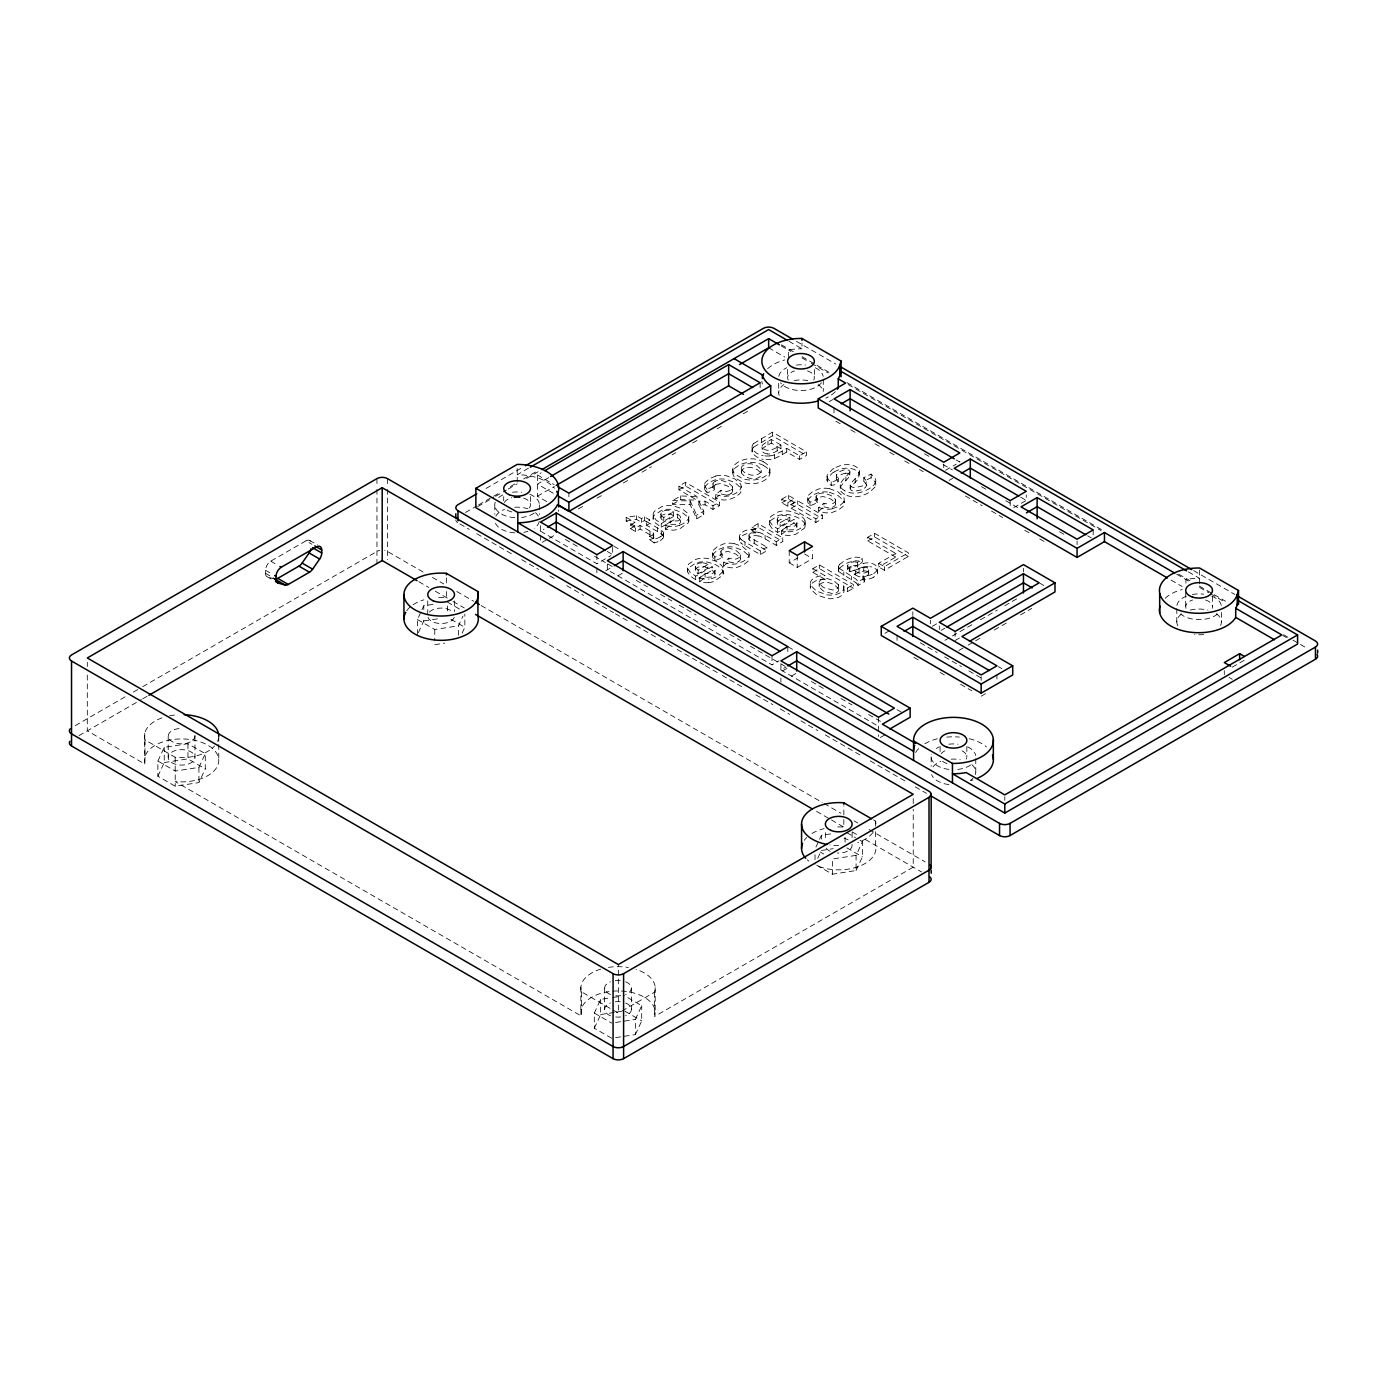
<?xml version="1.0" encoding="UTF-8"?>
<svg xmlns="http://www.w3.org/2000/svg" width="1387" height="1387" viewBox="0 0 1387 1387"><rect width="100%" height="100%" fill="white"/><g stroke="black" fill="none" stroke-linecap="round" stroke-linejoin="round"><path stroke-width="0.75" stroke-dasharray="5 3.75" d="M660.923 517.836L660.923 514.196A6.554 3.78 0 0 1 667.823 510.243A7.472 4.317 0 0 1 671.464 510.936L673.51 511.89L673.51 515.531L663.749 521.165L661.356 519.085A6.554 3.78 0 0 1 662.761 515.062M663.419 533.197L663.419 536.232M695.32 566.78L695.32 570.421M708.566 582.644A14.702 8.495 0 0 1 701.527 582.141L699.707 581.725L705.116 577.339L712.797 576.975A7.334 4.23 0 0 0 715.016 573.871L714.964 570.23A7.785 4.49 0 0 0 714.149 568.445L712.016 566.711L695.667 576.142L689.824 571.981L687.675 568.462A15.205 8.773 0 0 1 687.571 566.988A14.338 8.27 0 0 1 688.958 563.781L695.858 559.377A14.442 8.339 0 0 1 701.77 558.233L704.215 558.181A15.309 8.842 0 0 1 708.324 558.614L715.467 561.042A30.861 17.823 0 0 1 717.634 562.238L721.448 565.324A17.008 9.813 0 0 1 723.078 568.185L723.216 569.225A13.489 7.785 0 0 1 722.592 571.773L719.229 575.172A25.642 14.806 0 0 1 717.235 576.385L714.097 577.807A14.217 8.218 0 0 1 709.138 578.951M740.277 534.307A9.397 5.427 0 0 0 739.41 536.977L739.496 540.618A9.952 5.739 0 0 0 740.97 542.941L741.109 543.08M749.015 539.37L749.015 535.711M752.153 451.937L752.153 448.296M767.427 453.878A6.554 3.78 0 0 1 762.087 450.636L762 446.822M777.257 519.466L777.257 523.107A6.554 3.78 0 0 0 777.691 524.355L780.083 526.436L789.827 520.801L789.827 517.16L787.799 516.207A7.472 4.317 0 0 0 784.244 515.496A6.623 3.814 0 0 0 779.407 516.501A7.785 4.49 0 0 0 778.905 516.796A6.554 3.78 0 0 0 777.691 520.714L780.083 522.795L780.083 526.436M804.997 520.871A17.008 9.813 0 0 0 803.368 518.027L799.553 514.941A30.861 17.823 0 0 0 797.386 513.727L790.261 511.3A15.309 8.842 0 0 0 786.134 510.884L783.69 510.919A14.442 8.339 0 0 0 777.795 512.063L770.877 516.467A14.338 8.27 0 0 0 769.49 519.692A15.205 8.773 0 0 0 769.594 521.165L772.299 525.188L777.604 528.846L793.936 519.397L796.103 521.148A7.785 4.49 0 0 1 796.901 522.934L796.884 526.575A7.334 4.23 0 0 1 794.751 529.678L787.053 530.025L781.644 534.411L783.447 534.862A14.702 8.495 0 0 0 790.486 535.347A14.217 8.218 0 0 0 796.017 534.134L804.529 528.118A13.489 7.785 0 0 0 805.153 525.569L804.997 524.529M843.695 587.776L843.695 589.596A14.494 8.374 0 0 1 843.348 593.463A13.159 7.594 0 0 1 840.193 596.479A14.199 8.201 0 0 1 839.066 597.034L838.476 597.294A12.743 7.351 0 0 1 833.258 598.595L831.038 598.716A16.904 9.761 0 0 1 828.663 598.664A14.373 8.305 0 0 1 827.051 598.49L816.718 594.832L810.632 589.059A13.575 7.837 0 0 1 810.32 587.724L810.32 584.083M836.552 477.544L836.552 478.446A5.773 3.329 0 0 0 836.586 479.417C841.146 483.248 831.004 487.86 828.524 483.317A13.333 7.698 0 0 1 827.103 480.075M838.598 566.52L838.598 570.178M840.262 484.774L840.262 488.415M843.833 819.509L843.833 827.103A37.172 21.464 0 0 0 835.459 826.999M843.833 814.967L843.851 805.847M863.078 567.11A39.009 22.521 0 0 0 857.807 568.93L855.848 569.676A67.304 38.853 0 0 1 852.155 570.993L849.85 571.652L847.63 569.953A3.207 1.855 0 0 1 847.457 569.207L847.526 565.307L850.144 563.07A6.935 4.005 0 0 1 853.525 561.839M845.654 473.279A7.819 4.508 0 0 0 843.816 473.591L840.47 474.874A19.21 11.096 0 0 0 839.048 475.689C835.373 480.96 835.373 473.626 839.048 472.048A19.21 11.096 0 0 1 840.47 471.216L843.816 469.95A7.819 4.508 0 0 1 845.654 469.638A3.78 2.185 0 0 1 849.919 472.013L849.694 476.244L845.862 480.613A77.949 44.991 0 0 0 843.019 483.456L840.903 486.3A13.437 7.75 0 0 0 840.574 490.478M850.214 487.028L850.214 488.848A4.907 2.826 0 0 0 854.721 491.223L862.09 489.732A19.799 11.425 0 0 0 863.303 489.056L865.124 487.669A9.015 5.201 0 0 0 866.355 485.485L866.338 481.844A8.131 4.698 0 0 0 866.268 480.838L863.824 477.579L871.157 474.094L875.318 478.723A15.378 8.877 0 0 1 875.734 481.514L875.128 487.01L869.58 492.125A37.137 21.429 0 0 1 864.968 494.535L860.165 496.165A14.147 8.166 0 0 1 852.259 496.702A14.459 8.339 0 0 1 844.631 494.413M868.678 573.542L868.678 569.901M863.095 563.486L863.824 563.313A14.321 8.27 0 0 1 864.517 563.157A9.258 5.357 0 0 1 869.822 562.983A10.281 5.929 0 0 1 875.232 565.046L875.596 565.272A9.657 5.583 0 0 1 877.59 568.531L877.572 572.484A10.073 5.808 0 0 1 876.74 574.582L874.521 576.593A18.187 10.507 0 0 1 873.619 577.148M877.572 572.484L877.572 572.172A9.657 5.583 0 0 0 875.613 568.913L875.266 568.67A10.281 5.929 0 0 0 869.84 566.607M763.526 465.599A21.863 12.622 0 0 1 769.369 470.609A15.188 8.773 0 0 1 769.039 475.932A20.718 11.963 0 0 1 762.711 481.289L759.729 482.468A16.609 9.588 0 0 1 753.141 483.63L752.257 483.664A18.759 10.836 0 0 1 749.552 483.612A17.337 10.004 0 0 1 742.877 482.381L735.058 477.856A16.991 9.813 0 0 1 732.873 473.556L732.908 472.013A16.557 9.553 0 0 1 734.971 468.199L738.369 465.651A19.418 11.217 0 0 1 746.518 462.738A15.846 9.154 0 0 1 755.707 462.842A19.106 11.027 0 0 1 763.63 465.529M732.839 473.036L732.908 468.373A16.557 9.553 0 0 1 734.971 464.558L737.052 462.825A19.851 11.46 0 0 1 745.946 459.201A15.846 9.154 0 0 1 755.707 459.201A19.106 11.027 0 0 1 763.63 461.888M875.734 481.514L874.174 484.757L869.58 488.484A37.137 21.429 0 0 1 864.968 490.894L860.165 492.524A14.147 8.166 0 0 1 852.259 493.061A14.459 8.339 0 0 1 844.631 490.755M847.457 569.207L850.144 566.711A6.935 4.005 0 0 1 853.525 565.48M849.902 472.013L845.862 476.972A77.949 44.991 0 0 0 843.019 479.815L840.903 482.659A13.437 7.75 0 0 0 840.574 486.837M157.875 761.047L164.238 747.35L187.939 743.692L205.293 753.713L205.293 768.883L198.93 782.563L175.23 786.238L157.875 776.217L157.875 761.047L175.23 771.051L198.93 767.392L205.293 753.713M157.875 776.217L164.238 762.538L164.238 747.35M417.418 634.657L417.418 619.486L421.059 611.667M421.96 609.708L423.781 605.79L433.646 604.264M418.337 632.697L423.781 620.977L423.781 617.18M458.473 635.315L458.473 625.832L463.015 616.053M462.114 633.183L464.836 627.323L464.836 614.042M611.667 1038.239L594.312 1028.235L594.312 1013.047L600.658 999.368L610.54 997.842M594.312 1028.235L600.658 1014.538L600.658 999.368M615.62 1037.632L635.367 1034.581L635.367 1019.41L641.713 1005.714L624.358 995.693M635.367 1034.581L641.713 1020.901L641.713 1005.714M815.937 847.058L818.659 841.198M819.561 839.239L821.381 835.321L831.246 833.795M817.741 858.328L821.381 850.508L833.223 848.671M816.752 865.193L832.373 874.209L856.074 870.533L856.074 855.363L862.419 841.684L857.218 838.667M856.074 870.533L862.419 856.854L862.419 841.684M839.395 564.578L845.29 560.105L852.606 557.401A9.813 5.669 0 0 1 853.664 557.262A11.408 6.588 0 0 1 858.466 557.401L862.385 558.337L862.385 561.978L857.53 566.017A7.143 4.126 0 0 0 853.56 565.463M839.395 568.219L845.29 563.763L852.606 561.042A9.813 5.669 0 0 1 853.664 560.903A11.408 6.588 0 0 1 858.466 561.042L862.385 561.978M834.055 472.083A24.879 14.355 0 0 1 841.32 468.91A13.454 7.767 0 0 1 849.59 468.338A12.57 7.264 0 0 1 855.571 470.141A13.905 8.027 0 0 1 856.819 470.939L857.253 471.251A12.119 6.987 0 0 1 859.385 474.077L858.38 478.931L851.202 486.56A10.437 6.033 0 0 0 850.214 488.224L850.248 484.583A10.437 6.033 0 0 1 851.237 482.936L858.64 474.891L859.385 470.418A12.119 6.987 0 0 0 857.253 467.61L856.819 467.298A13.905 8.027 0 0 0 855.554 466.517A12.57 7.264 0 0 0 849.572 464.749A13.454 7.767 0 0 0 841.389 465.356A24.879 14.355 0 0 0 834.055 468.425M753.713 443.545L772.403 432.155L806.436 451.815L806.436 455.456L799.571 459.426L786.724 452.006L781.679 454.936A72.419 41.818 0 0 1 776.668 457.571L774.639 458.438A14.251 8.235 0 0 1 769.837 459.496A13.454 7.767 0 0 1 763.231 459.27M753.713 447.186L772.403 435.813L806.436 455.456M853.56 561.822A7.143 4.126 0 0 1 857.478 562.428L862.385 558.337M715.779 476.018A14.737 8.513 0 0 1 722.142 475.308A14.876 8.582 0 0 1 726.233 475.706L734.867 478.931L740.415 483.872A15.101 8.721 0 0 1 741.109 486.23L741.109 490.357A14.702 8.495 0 0 1 739.895 493.529L735.283 497.17L729.181 499.476A13.315 7.698 0 0 1 721.535 499.771L715.553 498.28L715.553 494.639L720.859 490.305L726.181 491.449A6.796 3.918 0 0 0 730.758 489.906L731.33 489.542A6.762 3.901 0 0 0 732.457 487.201A6.016 3.467 0 0 0 732.284 486.473L728.73 483.161A32.924 19.019 0 0 0 727.204 482.26L720.633 480.127A6.866 3.97 0 0 0 715.969 480.925L715.657 481.064M715.553 498.28L720.859 493.945L720.859 490.305M734.174 543.548L742.825 546.773L748.373 551.731A15.101 8.721 0 0 1 749.067 554.089L749.067 558.198A14.702 8.495 0 0 1 747.853 561.388L743.241 565.012L737.138 567.318A13.315 7.698 0 0 1 729.493 567.612L723.511 566.121L723.511 562.481L728.816 558.163L734.139 559.29A6.796 3.918 0 0 0 738.716 557.747L739.288 557.401A6.762 3.901 0 0 0 740.415 555.043A6.016 3.467 0 0 0 740.225 554.332L736.67 551.003A32.924 19.019 0 0 0 735.162 550.102L728.591 547.969A6.866 3.97 0 0 0 723.927 548.767L723.615 548.923A6.831 3.936 0 0 0 720.859 551.506A6.866 3.97 0 0 0 722.471 554.02M723.511 566.121L728.816 561.804L728.816 558.163M829.322 488.623L837.956 491.848L843.504 496.789A15.101 8.721 0 0 1 844.215 499.147L844.215 503.273A14.702 8.495 0 0 1 843.001 506.446L838.389 510.087L832.287 512.392A13.315 7.698 0 0 1 824.624 512.687L818.642 511.196L818.642 507.555L823.965 503.221L829.287 504.365M818.642 511.196L823.965 506.862L823.965 503.221M679.699 525.222L682.837 523.818A25.642 14.806 0 0 0 684.831 522.587L688.195 519.189A13.489 7.785 0 0 0 688.819 516.64L688.663 515.6A17.008 9.813 0 0 0 687.033 512.739L683.236 509.67A30.861 17.823 0 0 0 681.069 508.457L673.926 506.03A15.309 8.842 0 0 0 669.817 505.596L667.372 505.648A14.442 8.339 0 0 0 661.46 506.792L654.56 511.196A14.338 8.27 0 0 0 653.156 514.421A15.205 8.773 0 0 0 653.277 515.877L655.964 519.917L661.27 523.558L677.619 514.126L677.619 517.767L661.27 527.216L655.427 523.038L653.277 519.518A15.205 8.773 0 0 1 653.173 518.062A14.251 8.235 0 0 1 654.213 515.288L661.46 510.433A14.442 8.339 0 0 1 667.372 509.289L669.817 509.254A15.309 8.842 0 0 1 673.926 509.67L681.069 512.098A30.861 17.823 0 0 1 683.236 513.311L687.05 516.38A17.008 9.813 0 0 1 688.663 519.241L688.819 520.298A13.489 7.785 0 0 1 688.195 522.83L679.699 528.863A14.217 8.218 0 0 1 674.169 530.059A14.702 8.495 0 0 1 667.112 529.557L665.309 529.14L665.309 525.5L670.719 521.113L678.208 520.853A7.334 4.23 0 0 0 680.618 517.646M665.309 529.14L670.719 524.754L670.719 521.113M699.707 581.725L699.707 578.084L705.116 573.698L712.606 573.438A7.334 4.23 0 0 0 715.016 570.23M781.644 534.411L781.644 530.77L787.053 526.384L794.543 526.141A7.334 4.23 0 0 0 796.953 522.934M731.105 493.391L730.845 493.581A6.796 3.918 0 0 1 726.199 495.159M738.803 561.423L739.063 561.232A6.831 3.936 0 0 0 740.433 558.684M780.95 445.036L771.293 439.454L765.572 442.8A42.061 24.29 0 0 0 763.925 443.857L763.543 444.135A9.484 5.479 0 0 0 763.093 444.499A6.848 3.953 0 0 0 762 446.995A6.554 3.78 0 0 0 767.427 450.238A6.415 3.71 0 0 0 771.224 450.029A5.6 3.242 0 0 0 771.727 449.873L775.749 448.018A72.228 41.697 0 0 0 777.188 447.203L780.95 445.036L780.95 448.677L777.188 450.844A72.228 41.697 0 0 1 775.749 451.659L771.727 453.532A5.6 3.242 0 0 1 771.224 453.67A6.415 3.71 0 0 1 767.41 453.965M780.95 448.677L771.293 443.094L765.572 446.441A42.061 24.29 0 0 0 763.925 447.498L763.543 447.776A9.484 5.479 0 0 0 763.093 448.14A6.848 3.953 0 0 0 762 450.636M274.591 578.986L267.587 576.957A7.438 4.3 -60 0 1 265.489 573.316L265.489 570.282A7.438 4.3 -60 0 1 270.742 561.163L305.972 540.826L311.884 544.241M75.279 725.626L125.87 696.413M133.36 692.096L140.85 687.761M142.722 686.686L376.952 551.454A7.438 4.3 0 0 1 379.743 550.448M486.091 488.432L521.703 467.887M528.464 468.234L517.212 474.735A41.645 24.047 0 0 1 554.523 488.241M79.024 735.613L141.422 699.568M142.722 698.823L147.022 696.343M465.495 512.479L476.729 505.995M478.602 504.903L491.726 497.344M493.599 496.251L501.088 491.934M510.451 486.525L516.068 483.265M523.575 478.948L536.682 471.372M477.665 506.671L493.841 497.326M495.644 496.286L506.428 490.062M508.214 489.022L517.212 483.838M526.592 478.428L538.156 471.736M546.686 501.574L537.428 496.234L537.428 474.978L541.173 472.828M548.68 477.596L537.428 484.098L554.089 493.72M537.428 496.234L554.297 486.49M578.275 508.994L583.892 505.752M597.017 498.176L604.524 493.841M623.266 483.023L628.883 479.763M642.008 472.187L651.387 466.778M672.019 454.884L675.764 452.717M692.633 442.973L700.14 438.639M717.01 428.895L724.499 424.561M743.259 413.742L748.876 410.5M540.514 525.725L540.514 531.186L544.016 529.158M542.265 542.317L547.518 539.266M549.269 538.26L556.291 534.203M678.954 486.109L697.02 496.546L697.02 500.187L678.954 489.75L678.954 486.109L685.49 482.347L719.524 501.99L719.524 505.648L712.987 509.41L705.099 504.851L698.875 504.764L698.875 501.123L705.099 501.21L712.987 505.77L719.524 501.99M829.183 401.675L832.824 399.56M678.954 489.75L685.49 485.987L719.524 505.648M630.426 524.962L634.899 522.379L634.899 526.037L630.426 528.603L630.426 524.962L635.627 527.962L640.1 525.396L652.167 532.383A26.405 15.24 0 0 1 653.208 533.041L653.45 533.232A2.185 1.266 0 0 1 653.676 534.03A2.895 1.682 0 0 1 652.618 534.983M634.899 526.037L626.178 521.009L626.178 517.368L636.546 515.773L641.435 518.599L644.435 516.883L649.636 519.882L649.636 523.523L646.637 525.257L646.637 521.616L649.636 519.882M698.875 501.123L703.746 511.092L703.746 514.75L696.725 518.807L690.102 504.556L672.66 504.227L672.66 500.586L680.705 495.939L697.02 496.546M626.178 521.009L636.546 519.414L641.435 522.258L644.435 520.524L649.636 523.523M672.66 504.227L680.705 499.58L697.02 500.187M630.426 528.603L635.627 531.602L640.1 529.036L652.167 536.023A34.19 19.747 0 0 1 652.948 536.509L653.45 536.873A2.185 1.266 0 0 1 653.676 537.671L653.71 533.822M663.749 521.165L663.749 517.524L673.51 511.89M769.837 455.855A14.251 8.235 0 0 0 774.657 454.815L776.651 453.93A72.419 41.818 0 0 0 781.661 451.278L786.724 448.365L799.571 455.786L806.436 451.815M540.514 531.186L596.878 563.729L610.921 555.632M696.725 518.807L696.725 515.166L703.746 511.092M605.651 570.803L612.673 566.763L607.211 563.607M617.874 575.83L623.127 572.796M781.817 499.164L788.353 495.402L794.387 498.887L794.387 502.527L787.868 506.29L781.817 502.805L781.817 499.164L787.868 502.649L794.387 498.887M781.817 502.805L788.353 499.043L794.387 502.527M752.066 527.181L755.69 529.279L755.69 532.92L752.066 530.822L752.066 527.181L758.117 523.679L782.771 537.913L782.771 541.554L776.252 545.334L765.087 538.884A73.164 42.251 0 0 0 762.711 537.567L758.932 535.885M791.197 504.573L797.733 500.811L822.387 515.045L822.387 518.686L815.868 522.466L791.197 508.231L791.197 504.573L815.868 518.807L822.387 515.045M752.066 530.822L758.117 527.32L782.771 541.554M791.197 508.231L797.733 504.452L822.387 518.686M698.146 573.75L698.146 570.092L707.907 564.474L707.907 568.115L698.146 573.75L695.754 571.652A6.554 3.78 0 0 1 697.158 567.647A6.935 4.005 0 0 1 705.55 567.006M780.083 522.795L789.827 517.16M708.566 582.644A14.217 8.218 0 0 0 714.08 581.43L722.592 575.414A13.489 7.785 0 0 0 723.216 572.866L723.06 571.825A17.008 9.813 0 0 0 721.431 568.965L717.634 565.879A30.861 17.823 0 0 0 715.467 564.682L708.324 562.255A15.309 8.842 0 0 0 704.215 561.822L701.77 561.874A14.442 8.339 0 0 0 695.858 563.018L688.611 567.855A14.251 8.235 0 0 0 687.571 570.646A15.205 8.773 0 0 0 687.675 572.103L690.362 576.125L695.667 579.783L712.016 570.352L712.016 566.711M804.997 524.529A17.008 9.813 0 0 0 803.368 521.668L799.553 518.582A30.861 17.823 0 0 0 797.386 517.386L790.261 514.941A15.309 8.842 0 0 0 786.134 514.525L783.69 514.56A14.442 8.339 0 0 0 777.795 515.704L770.548 520.558A14.251 8.235 0 0 0 769.49 523.332A15.205 8.773 0 0 0 769.594 524.806L772.299 528.828L777.604 532.487L793.936 523.055L793.936 519.397M741.057 539.456A32.074 18.516 0 0 0 745.027 542.022L760.301 550.899L766.82 547.119L766.82 550.76L760.301 554.54L744.975 545.68A32.074 18.516 0 0 1 741.057 543.097M758.932 532.244L762.711 533.926A73.164 42.251 0 0 1 765.087 535.243L776.252 541.676L782.771 537.913M945.535 470.314L956.267 464.125M789.22 550.691L789.22 562.827L797.733 557.903M789.22 562.827L797.213 567.439L812.557 558.58L812.557 550.483M949.107 480.387L952.696 478.324M812.817 568.67L825.074 575.744L825.074 579.385L812.817 572.311L812.817 568.67L819.336 564.908L853.386 584.551L853.386 588.192L847.318 591.694L843.695 589.596L843.695 585.955L847.318 588.053L853.386 584.551M895.759 557.106L867.725 540.93L867.725 537.289L874.608 533.319L908.364 552.806L908.364 556.447L884.403 570.282L878.664 566.971L878.664 563.33L895.759 553.465L895.759 557.106L878.664 566.971M812.817 572.311L819.336 568.549L853.386 588.192M867.725 540.93L874.608 536.96L908.364 556.447M864.569 578.084L858.12 581.812L858.12 585.453L864.569 581.725L864.569 578.084A17.025 9.83 0 0 0 864.274 577.72L862.835 576.16M878.664 563.33L884.403 566.642L908.364 552.806M1013.758 507.642L1026.276 500.412L1026.276 494.951M607.35 564.301L607.35 569.78L772.039 664.858L779.043 660.801M780.898 664.512L780.898 669.973L786.169 666.939M782.563 670.927L787.816 667.875M791.422 676.041L796.693 673.007M884.975 633.322L890.558 630.114M932.289 626.352L937.872 623.127M941.184 630.322L944.928 628.172M944.928 640.309L950.528 637.066M952.401 635.992L972.963 624.115M980.453 619.798L997.27 610.089M1004.743 605.772L1017.833 598.213M955.088 640.517L960.706 637.274M958.833 650.486L966.306 646.169M968.178 645.094L973.778 641.852M975.65 640.777L981.268 637.535M994.358 629.993L1007.43 622.434M1020.52 614.874L1031.737 608.408M880.346 737.503L885.617 734.469M981.164 696.187L986.434 693.153M621.948 1011.036L654.508 992.242A37.172 21.464 0 0 0 635.992 969.34M1232.28 667.164L1245.925 659.276M87.294 675.105L87.294 730.828L144.959 764.116A37.172 21.464 0 0 1 179.426 738.976A37.172 21.464 0 0 1 218.695 761.654A37.172 21.464 0 0 1 175.161 781.557L581.378 1016.082A37.172 21.464 0 0 1 618.411 990.959A37.172 21.464 0 0 1 654.508 1016.532L913.235 867.152L913.235 809.297M840.175 592.821L838.476 593.653A12.743 7.351 0 0 1 833.258 594.954L831.038 595.075A16.904 9.761 0 0 1 829.461 595.058A14.373 8.305 0 0 1 827.051 594.85L816.718 591.191L810.632 585.418A13.575 7.837 0 0 1 810.372 584.534A15.569 8.981 0 0 1 810.303 583.199L810.355 582.765A13.246 7.646 0 0 1 812.539 579.246L815.556 577.339A12.362 7.143 0 0 1 820.567 575.934L825.074 575.744M827.103 476.435A13.333 7.698 0 0 0 828.524 479.677C830.83 484.184 841.233 479.625 836.656 475.966A5.912 3.415 0 0 1 836.534 474.805M866.338 485.485A8.131 4.698 0 0 0 866.268 484.479L863.824 481.22L871.157 477.735L875.318 482.364A15.378 8.877 0 0 1 875.734 485.155M715.657 484.704L716.299 484.427A6.796 3.918 0 0 1 720.633 483.751L727.204 485.901A32.924 19.019 0 0 1 728.73 486.802L732.284 490.114A6.016 3.467 0 0 1 732.457 490.842A6.831 3.936 0 0 1 731.105 493.391M818.763 493.98L819.076 493.841A6.866 3.97 0 0 1 823.739 493.026L830.293 495.176A32.924 19.019 0 0 1 831.819 496.078L835.373 499.389A6.016 3.467 0 0 1 835.563 500.118M714.461 486.213L714.461 489.854L706.867 492.888L706.867 489.247L714.461 486.213A6.866 3.97 0 0 1 712.918 483.682A6.831 3.936 0 0 1 715.727 481.116M809.956 505.804L809.956 502.163L817.55 499.129L817.55 502.77L809.956 505.804L808.049 502.926A12.864 7.42 0 0 1 807.875 500.187L807.893 496.546A12.102 6.987 0 0 1 808.482 495.228L812.557 491.622L818.885 488.935A14.737 8.513 0 0 1 829.253 488.623M714.825 560.747L714.825 557.106L722.419 554.054L722.419 557.695L714.825 560.747L712.901 557.851A12.864 7.42 0 0 1 712.745 555.129L712.745 551.489A12.102 6.987 0 0 1 713.334 550.154L717.408 546.547L723.737 543.877A14.737 8.513 0 0 1 734.104 543.548M867.17 567.838A3.797 2.185 0 0 0 864.552 567.3L861.587 567.872A37.622 21.724 0 0 0 859.073 568.757L855.866 569.901A31.294 18.066 0 0 1 854.097 570.473L854.097 574.114L855.398 574.859L855.398 571.219L854.097 570.456M867.17 571.479A3.797 2.185 0 0 0 864.552 570.941L861.587 571.513A37.622 21.724 0 0 0 859.073 572.398L855.866 573.542A31.294 18.066 0 0 1 854.097 574.114M715.779 476.018L709.45 478.706L705.376 482.312A12.102 6.987 0 0 0 704.804 483.63L704.804 487.27A12.864 7.42 0 0 0 704.96 490.01L706.867 492.888M863.095 567.127L863.824 566.954A14.321 8.27 0 0 1 864.517 566.798A9.258 5.357 0 0 1 869.822 566.624M847.457 565.549A3.207 1.855 0 0 0 847.648 566.312L849.85 568.011L852.138 567.352A67.304 38.853 0 0 0 855.848 566.017L857.79 565.272A39.009 22.521 0 0 1 863.078 563.469M832.287 508.752L837.783 506.758A25.902 14.945 0 0 0 839.638 505.718L843.001 502.805A14.702 8.495 0 0 0 844.215 499.632L844.215 499.147M423.781 620.977L437.599 618.827M417.418 619.486L434.772 629.49L458.473 625.832M434.772 644.678L444.655 643.152M164.238 762.538L187.939 758.862L205.293 768.883M856.074 855.363L832.373 859.021L832.373 874.209M612.517 997.53L620.422 996.317M600.658 1014.538L614.493 1012.406M616.469 1012.094L624.358 1010.88L641.713 1020.901M615.62 1022.462L635.367 1019.41M726.181 495.09L720.859 493.945M672.66 500.586L690.102 500.915L696.725 515.166M825.074 579.385L820.567 579.575A12.362 7.143 0 0 0 815.556 580.98L812.539 582.887A13.246 7.646 0 0 0 810.355 586.406L810.303 586.84A15.569 8.981 0 0 0 810.32 587.724M755.69 529.279L750.471 529.331A13.229 7.646 0 0 0 745.304 530.614L744.004 531.204A13.974 8.062 0 0 0 740.19 534.272M755.69 532.92L750.471 532.972A13.229 7.646 0 0 0 745.304 534.255L744.004 534.845A13.974 8.062 0 0 0 740.19 537.913M829.322 492.264L837.956 495.488L843.504 500.447A15.101 8.721 0 0 1 844.215 502.787M782.84 531.082L781.644 530.77M666.506 525.794L665.309 525.5M699.707 578.084L700.903 578.379A14.945 8.634 0 0 0 709.138 578.968M670.719 524.754L678.399 524.39A7.334 4.23 0 0 0 680.618 521.304M705.532 567.04L707.907 568.115M818.642 507.555L824.624 509.046A13.315 7.698 0 0 0 832.304 508.769M715.553 494.639L721.535 496.13A13.315 7.698 0 0 0 729.198 495.852L734.694 493.841A25.902 14.945 0 0 0 736.549 492.801L739.895 489.888A14.702 8.495 0 0 0 741.109 486.716L741.109 486.23M723.511 562.481L729.493 563.972A13.315 7.698 0 0 0 737.156 563.694L742.652 561.683A25.902 14.945 0 0 0 744.49 560.643L747.853 557.73A14.702 8.495 0 0 0 749.067 554.557L749.067 554.089M823.965 506.862L829.287 508.006A6.796 3.918 0 0 0 833.864 506.463L834.194 506.307A6.831 3.936 0 0 0 835.581 503.758M728.816 561.804L734.139 562.931A6.796 3.918 0 0 0 738.716 561.388M789.827 520.801L787.452 519.726A6.935 4.005 0 0 0 779.061 520.246A6.658 3.832 0 0 0 777.24 523.107M838.875 568.046L852.277 576.732A40.396 23.319 0 0 1 855.883 579.072L856.004 579.229A20.822 12.015 0 0 1 858.085 581.829M838.875 571.687L852.277 580.373A40.396 23.319 0 0 1 855.883 582.713L856.004 582.869M673.51 515.531L671.135 514.456A6.935 4.005 0 0 0 662.726 514.976M707.907 564.474L705.879 563.503A7.472 4.317 0 0 0 702.307 562.81M796.415 341.323L835.754 364.035M1193.67 570.681L1234.898 594.468M789.012 341.306L801.963 348.778L801.963 342.97M1188.434 571.912L1199.582 578.344A39.2 22.643 0 0 0 1185.92 579.558L1185.92 583.199M781.418 344.808L794.543 352.385M802.033 356.702L815.14 364.278M817.03 365.37L830.137 372.93M847.006 382.673L1103.723 530.892M1178.673 574.166L1189.925 580.65M1199.287 586.06L1212.411 593.636M1214.284 594.711L1225.519 601.212M1283.616 634.743L1291.106 639.078M1292.979 640.153L1298.613 643.395M1300.486 644.487L1307.976 648.804M781.176 345.883L790.867 351.466M801.963 357.881L809.419 362.18M811.274 363.255L828.022 372.93M848.168 384.563L1101.087 530.58M1176.661 574.201L1188.434 581.014M1199.582 587.447L1208.84 592.786M1210.695 593.861L1225.519 602.426M1282.819 635.506L1286.512 637.639M768.658 347.756L784.747 357.048M1171.096 580.113L1182.209 586.528M956.128 459.912L959.839 462.062L959.839 458.403M1020.676 497.17L1026.276 500.412M1087.564 535.798L1091.309 537.948M924.505 453.792L930.088 457.017M943.108 464.524L952.401 469.898M981.511 486.698L987.093 489.94M1005.766 500.707L1018.821 508.249M1059.547 531.758L1065.147 535.001M835.858 421.215L843.296 425.497M850.734 429.797L858.189 434.096M874.92 443.753L882.357 448.053M889.795 452.353L897.233 456.652M904.688 460.935L912.126 465.234M919.564 469.534L923.274 471.684M965.404 495.991L982.187 505.7M991.514 511.075L1002.714 517.542M1024.768 530.267L1032.24 534.584M1039.713 538.902L1047.185 543.219M1229.09 677.463L1232.28 679.301M1040.146 583.372L1043.856 585.505M867.725 537.289L895.759 553.465M804.564 553.968L812.557 558.58M998.224 666.558L1001.847 668.655M758.741 532.452A6.71 3.866 0 0 0 749.032 534.793A5.201 2.999 0 0 0 749.517 536.648L751.373 538.104A66.697 38.507 0 0 0 754.251 539.855L766.82 547.119M758.741 536.093A6.71 3.866 0 0 0 749.032 538.433A5.201 2.999 0 0 0 749.517 540.289L751.373 541.745A66.697 38.507 0 0 0 754.251 543.496L766.82 550.76M920.292 642.822L937.127 652.531M944.599 656.849L961.416 666.575M968.906 670.892L983.851 679.526M913.877 657.334L921.349 661.651M940.039 672.435L947.512 676.752M960.602 684.311L966.219 687.553M968.091 688.628L971.819 690.778M646.637 521.616L659.623 529.14A43.968 25.382 0 0 1 660.958 529.99L661.772 534.238L660.958 533.631A43.968 25.382 0 0 0 659.623 532.781L646.637 525.257M626.178 517.368L634.899 522.379M537.428 474.978L554.089 484.6M613.782 546.149L619.417 549.408M788.232 646.862L793.867 650.122M897.025 709.676L902.66 712.935M607.211 551.471L612.673 554.609M565.393 539.456L578.119 546.807M594.486 556.256L605.391 562.55M636.234 580.355L647.469 586.84M660.559 594.416L671.793 600.883M679.283 605.217L696.118 614.944M705.48 620.336L716.715 626.82M729.805 634.379L741.039 640.863M750.402 646.273L785.944 666.8M811.447 681.52L824.346 688.958M840.938 698.545L851.982 704.925M868.574 714.513L881.473 721.951M780.898 669.973L878.595 726.372M459.86 523.957L469.239 529.366M476.729 533.7L512.34 554.263M521.703 559.672L538.572 569.398M549.807 575.9L557.314 580.217M566.676 585.626L583.546 595.37M594.78 601.854L613.522 612.673M615.395 613.765L628.519 621.324M636.009 625.658L658.496 638.644M660.368 639.719L675.365 648.37M677.237 649.463L703.469 664.598M705.342 665.691L720.338 674.342M722.211 675.417L744.698 688.403M755.932 694.904L772.802 704.631M780.292 708.965L789.671 714.374M800.906 720.859L817.775 730.602M825.265 734.919L862.749 756.556M870.238 760.891L907.722 782.528M915.212 786.862L926.464 793.347M873.55 819.96L875.544 821.104A37.172 21.464 0 0 1 875.786 825.941M423.07 572.016L387.458 551.454A7.438 4.3 0 0 0 384.667 550.448M432.432 577.425L443.684 583.91M456.791 591.486L473.66 601.23M481.15 605.547L822.196 802.449M824.069 803.541L840.938 813.267M854.063 820.844L857.807 823.011M869.042 829.495L925.268 861.951M418.857 581.725L428.687 587.394M435.345 591.243L451.174 600.38M453.046 601.473L464.298 607.957M816.579 811.343L829.773 818.989M831.524 819.994L844.683 827.571M852.19 831.905L857.807 835.147M865.297 839.482L921.523 871.938M447.481 602.131L461.351 610.141M846.816 832.668L855.484 837.679M450.948 619.313L464.836 627.323M846.816 847.838L862.419 856.854M309.682 540.462L317.571 545.022M820.237 852.017L823.705 854.028M270.742 561.163L277.313 564.96M265.489 570.282L272.06 574.079M265.489 573.316L275.996 579.385M266.72 576.507L272.181 579.61M162.019 717.877A37.172 21.464 0 0 0 144.959 739.826L175.161 757.267A37.172 21.464 0 0 0 214.569 746.033M600.744 969.132A37.172 21.464 0 0 0 581.378 991.792L618.342 1013.134L618.342 964.554M594.312 1013.047L611.667 1023.069M763.613 461.906L765.555 463.137A19.695 11.373 0 0 1 769.282 466.986A15.188 8.773 0 0 1 769.039 472.291A20.562 11.876 0 0 1 764.514 476.66A21.897 12.639 0 0 1 762.694 477.648L759.729 478.827A16.609 9.588 0 0 1 753.141 479.989L752.257 480.023A18.759 10.836 0 0 1 749.552 479.971A17.251 9.952 0 0 1 742.877 478.74L735.058 474.215A16.991 9.813 0 0 1 732.873 469.916L732.839 469.395M663.749 517.524L661.356 515.444A6.554 3.78 0 0 1 660.905 514.196M698.146 570.092L695.754 568.011A6.554 3.78 0 0 1 702.255 562.862M793.936 523.055L796.103 524.789A7.785 4.49 0 0 1 796.901 526.575M677.619 514.126L679.769 515.86A7.785 4.49 0 0 1 680.566 517.646L680.566 521.304A7.785 4.49 0 0 0 679.751 519.518L677.619 517.767M712.016 570.352L714.166 572.085A7.785 4.49 0 0 1 714.964 573.871M654.144 542.906L649.636 539.664L649.636 536.023L654.144 539.266L654.144 542.906A18.62 10.749 0 0 0 660.229 540.479M741.109 539.439L740.97 539.3A9.952 5.739 0 0 1 739.496 536.977M863.269 576.611L864.274 581.361A17.025 9.83 0 0 1 864.569 581.725M863.13 580.113L862.731 576.038A15.673 9.05 0 0 0 873.741 573.577M809.956 502.163L807.928 498.939A12.656 7.316 0 0 1 807.893 496.546M706.867 489.247L704.821 486.022A12.656 7.316 0 0 1 704.787 483.63M714.825 557.106L712.779 553.864A12.656 7.316 0 0 1 712.745 551.489M698.875 504.764L703.746 514.75M838.494 584.829L833.57 580.598L827.38 578.604A8.617 4.976 0 0 0 826.132 578.552A6.97 4.022 0 0 0 821.503 579.593A8.131 4.698 0 0 0 820.671 580.113A6.762 3.901 0 0 0 819.128 582.401L819.145 582.627A8.253 4.768 0 0 0 819.232 583.355L822.734 586.909A29.786 17.199 0 0 0 824.225 587.793L832.685 589.995A6.346 3.676 0 0 0 836.604 588.938A7.871 4.542 0 0 0 837.245 588.521L837.523 588.296A6.814 3.936 0 0 0 838.65 586.58L838.494 584.829L838.65 590.221A6.814 3.936 0 0 1 837.523 591.937L837.245 592.162A7.871 4.542 0 0 1 836.326 592.734A6.346 3.676 0 0 1 832.685 593.653L824.225 591.434A29.786 17.199 0 0 1 822.734 590.55L819.232 587.013A8.253 4.768 0 0 1 819.145 586.268A6.831 3.936 0 0 1 820.653 583.754A8.131 4.698 0 0 1 821.832 583.095A6.97 4.022 0 0 1 826.132 582.193A8.617 4.976 0 0 1 827.38 582.245L833.57 584.239L838.494 588.469M804.997 520.888L805.153 521.928A13.489 7.785 0 0 1 804.529 524.459L801.166 527.858A25.642 14.806 0 0 1 799.172 529.088L796.034 530.493A14.217 8.218 0 0 1 791.075 531.637A14.945 8.634 0 0 1 782.857 531.048M741.334 468.667L741.334 468.165A7.785 4.49 0 0 1 743.051 465.46A9.05 5.219 0 0 1 743.987 464.905A7.871 4.542 0 0 1 748.997 463.709L749.916 463.726A8.253 4.768 0 0 1 751.754 463.917L757.267 465.963L760.822 469.153A8.253 4.768 0 0 1 761.151 470.21L761.151 470.748A7.871 4.542 0 0 1 759.417 473.452A9.05 5.219 0 0 1 758.152 474.163A7.715 4.456 0 0 1 753.47 475.169L752.586 475.169A8.201 4.733 0 0 1 750.731 474.978L746.102 473.4A20.857 12.05 0 0 1 744.732 472.638L741.802 470.002A8.461 4.872 0 0 1 741.334 468.667L741.334 472.326A8.461 4.872 0 0 0 741.802 473.643L744.732 476.278A20.857 12.05 0 0 0 746.102 477.041L750.731 478.619A8.201 4.733 0 0 0 752.586 478.81L753.47 478.81A7.785 4.49 0 0 0 758.152 477.822A9.05 5.219 0 0 0 759.105 477.284A7.871 4.542 0 0 0 761.168 474.389L761.151 470.21M741.334 472.326L741.334 471.805A7.715 4.456 0 0 1 743.051 469.101A9.05 5.219 0 0 1 744.316 468.39A7.871 4.542 0 0 1 748.997 467.35L749.916 467.367A8.253 4.768 0 0 1 751.754 467.558L757.267 469.604L760.822 472.794A8.253 4.768 0 0 1 761.151 473.851M1224.288 670.649L1224.288 674.689M1221.41 612.447L1221.41 621.931M1212.481 596.514L1212.481 606.76M1199.582 570.074L1199.582 583.806M1185.712 592.405L1185.712 606.76M1176.8 608.65L1176.8 621.931M1093.181 529.921L1093.181 535.382M1077.075 541.051L1077.075 544.692M1023.45 568.271L1023.45 571.912M1010.169 500.603L1010.169 506.064M1004.795 796.693L1004.795 800.334M996.941 674.932L996.941 678.971M981.164 676.752L981.164 680.393M975.772 758.689L975.772 771.97M966.843 746.553L966.843 756.799M955.088 631.397L955.088 638.679M943.749 464.073L943.749 467.714M940.091 746.553L940.091 752.69M939.311 625.936L939.311 629.577M931.162 756.799L931.162 766.283M930.434 620.145L930.434 623.786M913.235 798.583L913.235 807.165M912.819 611.788L912.819 615.429M897.042 635.471L897.042 641.54M884.403 566.642L884.403 570.282M878.595 717.27L878.595 736.497M875.544 821.104L875.544 829.201M875.544 831.732L875.544 845.394A37.172 21.464 0 0 1 857.79 866.806A37.172 21.464 0 0 1 816.683 865.661M874.608 533.319L874.608 536.96M871.157 474.094L871.157 477.735M863.824 477.579L863.824 481.22M863.754 567.352L863.754 570.993M859.489 470.834L859.489 474.475M859.073 568.739L859.073 572.398M857.53 562.359L857.79 568.913M855.207 478.879L855.207 482.52M852.103 832.599L852.103 838.979M851.497 576.281L851.497 579.922M849.85 568.011L849.85 571.652M849.208 567.63L849.208 571.271M847.318 588.053L847.318 591.694M845.862 476.972L845.862 480.613M845.082 837.349L845.082 843.053M843.816 571.929L843.816 575.57M838.407 478.082L838.407 481.722M835.529 499.875L835.529 503.516M834.003 407.986L834.003 414.072M831.229 481.878L831.229 485.519M827.137 476.781L827.137 480.422M825.334 832.599L825.334 841.094M823.289 379.553L823.289 390.926M821.381 835.321L821.381 839.118M819.336 564.908L819.336 568.549M819.18 583.112L819.18 586.753M816.145 496.598L816.145 500.239M815.868 518.807L815.868 522.466M815.019 854.704L815.019 864.188M814.36 369.462L814.36 377.645M805.084 522.951L805.084 526.592M799.571 455.786L799.571 459.426M797.733 500.811L797.733 504.452M797.213 555.303L797.213 567.439M788.336 357.291L788.336 350.009A39.269 22.677 0 0 1 801.963 348.778M788.353 495.402L788.353 499.043M787.591 369.462L787.591 377.645M787.868 502.649L787.868 506.29M787.816 646.637L787.816 652.098M787.053 526.384L787.053 530.025M786.724 448.365L786.724 452.006M782.251 450.948L782.251 454.589M780.898 678.07L780.898 682.109M778.679 383.349L778.679 392.833M777.604 528.846L777.604 532.487M777.188 447.203L777.188 450.844M776.252 541.676L776.252 545.334M774.639 454.797L774.639 458.438M772.403 432.155L772.403 435.813M772.039 655.739L772.039 664.858M771.293 439.454L771.293 443.094M769.854 469.638L769.854 473.279M769.525 520.662L769.525 524.303M767.965 441.378L767.965 445.019M765.087 535.243L765.087 538.884M761.376 438.535L761.376 442.176M760.301 550.899L760.301 554.54M760.128 382.76L760.128 388.221M758.117 523.679L758.117 527.32M754.251 539.855L754.251 543.496M744.975 542.04L744.975 545.68M740.381 554.8L740.381 558.441M732.423 486.958L732.423 490.599M723.147 570.265L723.147 573.906M720.997 551.523L720.997 555.164M713.039 483.682L713.039 487.322A6.866 3.97 0 0 0 714.53 489.819M712.987 505.77L712.987 509.41M705.099 501.21L705.099 504.851M705.116 573.698L705.116 577.339M695.667 576.142L695.667 579.783M690.102 500.915L690.102 504.556M688.75 517.68L688.75 521.321M687.588 567.976L687.588 571.617M685.49 482.347L685.49 485.987M680.705 495.939L680.705 499.58M661.27 523.558L661.27 527.216M657.386 527.823L657.386 531.464M655.184 987.631L655.184 1011.921M654.508 992.242L654.508 1016.532M653.45 533.232L653.45 536.873M653.19 515.392L653.19 519.033M650.035 531.134L650.035 534.775M644.435 516.883L644.435 520.524M641.435 518.599L641.435 522.258M640.1 525.396L640.1 529.036M636.546 515.773L636.546 519.414M635.627 527.962L635.627 531.602M631.397 988.133L631.397 1009.389M612.673 547.328L612.673 552.789M604.628 988.133L604.628 1009.389M596.878 554.627L596.878 563.729M596.878 567.786L596.878 573.854M581.378 991.792L581.378 1016.082M580.876 987.163L580.876 1011.452M568.895 493.165L568.895 496.806M540.514 535.226L540.514 541.294M539.387 504.851L539.387 514.334M530.475 496.65L530.475 504.851M517.212 468.546L517.212 482.017M503.706 496.65L503.706 500.759M494.778 504.851L494.778 514.334M454.503 600.935L454.503 611.563M447.481 605.928L447.481 611.615M446.354 577.859L446.354 583.944M446.354 591.521L446.354 597.589A37.172 21.464 0 0 0 435.085 597.676M434.772 629.49L434.772 640.881M427.733 600.935L427.733 615.811M423.781 605.79L423.781 609.587M387.458 478.602L387.458 487.166M387.458 489.316L387.458 559.55M376.952 478.602L376.952 487.166M376.952 489.316L376.952 563.607M218.765 736.341L218.765 742.409M218.765 744.438L218.765 760.631M198.93 767.392L198.93 782.563M194.96 736.116L194.96 757.371A13.385 7.733 0 0 1 174.901 764.064A13.385 7.733 0 0 1 174.901 750.679A13.385 7.733 0 0 1 194.96 757.371M187.939 743.692L187.939 758.862M175.161 757.267L175.23 786.238M168.208 736.116L168.208 757.371M144.959 739.826L144.959 764.116M144.751 733.238L144.751 757.527M87.294 662.258L87.294 666.54M608.425 967.398A37.172 21.464 0 0 1 628.38 967.519M305.972 540.826A7.438 4.3 -60 0 1 311.225 543.86M406.738 610.696A37.172 21.464 0 0 1 423.85 599.843M625.606 1003.009A13.385 7.733 0 0 1 625.606 1015.752M620.752 1016.948A13.385 7.733 0 0 1 615.273 1016.948M610.436 1015.752A13.385 7.733 0 0 1 610.436 1003.009M615.273 1001.813A13.385 7.733 0 0 1 620.752 1001.813M625.606 981.771A13.385 7.733 0 0 1 625.606 994.496M620.752 995.693A13.385 7.733 0 0 1 615.273 995.693M610.436 994.496A13.385 7.733 0 0 1 610.436 981.771M615.273 980.574A13.385 7.733 0 0 1 620.752 980.574M852.034 844.544A13.385 7.733 0 0 1 837.349 853.04M830.154 851.271A13.385 7.733 0 0 1 825.976 847.682M844.042 838.251A13.385 7.733 0 0 1 848.185 839.881M454.225 617.388A13.385 7.733 0 0 1 441.118 623.543A13.385 7.733 0 0 1 428.028 617.388M429.415 612.066A13.385 7.733 0 0 1 441.118 608.078A13.385 7.733 0 0 1 452.821 612.066M194.891 735.318A13.385 7.733 0 0 1 182.512 743.831A13.385 7.733 0 0 1 168.208 736.393A13.385 7.733 0 0 1 181.593 728.4M808.864 861.154A37.172 21.464 0 0 1 807.251 859.784M804.321 840.262A37.172 21.464 0 0 1 806.766 837.436M811.932 833.5A37.172 21.464 0 0 1 824.086 828.646M872.926 832.529A37.172 21.464 0 0 1 857.738 842.55M838.736 845.55A37.172 21.464 0 0 1 829.859 844.943M218.609 738.075A37.172 21.464 0 0 1 217.603 741.438M169.595 715.813A37.172 21.464 0 0 1 178.195 714.756M855.432 574.842A27.255 15.742 0 0 0 858.345 576.403L858.692 576.507A5.947 3.433 0 0 0 862.541 576.888A8.131 4.698 0 0 0 867.308 575.536M856.039 582.869A20.822 12.015 0 0 1 858.085 585.47M843.66 585.955A14.494 8.374 0 0 1 843.348 589.804A13.159 7.594 0 0 1 840.193 592.838M817.619 499.095A6.866 3.97 0 0 1 816.024 496.598A6.831 3.936 0 0 1 818.815 494.032M855.432 571.201A27.255 15.742 0 0 0 858.345 572.762L858.692 572.848A5.947 3.433 0 0 0 862.541 573.247A8.131 4.698 0 0 0 867.308 571.895A4.959 2.861 0 0 0 867.274 567.768M835.286 391.723A39.269 22.677 0 0 1 825.785 398.19M762.347 384.026A39.269 22.677 0 0 1 761.896 381.39M767.6 368.769A39.269 22.677 0 0 1 784.695 359.961M558.597 509.896A41.645 24.047 0 0 1 558.285 511.387M1165.167 598.265A39.2 22.643 0 0 1 1182.296 589.492M807.477 370.901A13.385 7.733 0 0 1 813.736 380.003M788.232 380.003A13.385 7.733 0 0 1 794.491 370.901M1205.598 599.999A13.385 7.733 0 0 1 1212.203 608.338M1186.006 608.338A13.385 7.733 0 0 1 1192.612 599.999M523.575 498.089A13.385 7.733 0 0 1 529.366 507.919M511.768 511.942A13.385 7.733 0 0 1 506.81 509.792M504.331 502.51A13.385 7.733 0 0 1 511.768 497.76M962.041 750.852A13.385 7.733 0 0 1 966.219 759.14M946.974 763.543A13.385 7.733 0 0 1 940.715 759.14M941.184 753.73A13.385 7.733 0 0 1 944.894 750.852M457.606 522.639A7.438 4.3 0 0 1 455.82 520.004M753.644 447.151A13.038 7.524 0 0 0 752.291 452.266A12.466 7.195 0 0 0 753.349 454.173L756.314 456.618A16.661 9.622 0 0 0 763.162 459.374M753.644 443.511A13.038 7.524 0 0 0 752.291 448.625A12.466 7.195 0 0 0 753.349 450.532L756.314 452.96A16.661 9.622 0 0 0 763.162 455.716M769.854 455.907A13.454 7.767 0 0 1 763.231 455.63M712.901 487.305A6.831 3.936 0 0 1 715.727 484.774M704.804 487.27A11.894 6.866 0 0 1 705.185 486.282L708.93 482.676A26.717 15.43 0 0 1 710.699 481.636L715.779 479.659A14.737 8.513 0 0 1 726.147 479.347L734.867 482.572L740.415 487.53A15.101 8.721 0 0 1 741.109 489.871M666.523 525.777A14.945 8.634 0 0 0 674.741 526.401A14.217 8.218 0 0 0 679.682 525.205M662.587 511.526A7.785 4.49 0 0 1 663.09 511.231M654.075 537.879A8.045 4.646 0 0 1 649.549 539.422M652.67 535.018A15.014 8.669 0 0 1 649.619 535.989M660.229 536.838A18.62 10.749 0 0 1 654.161 539.3M662.813 538.312A7.143 4.126 0 0 0 663.506 536.232A9.241 5.34 0 0 0 661.738 534.255M662.899 538.329A11.928 6.883 0 0 1 660.247 540.479M662.813 534.654A7.143 4.126 0 0 0 663.506 532.591A9.241 5.34 0 0 0 661.738 530.614M662.899 534.688A11.928 6.883 0 0 1 660.247 536.838M838.719 571.704A9.622 5.548 0 0 1 839.499 568.254M838.719 568.063A9.622 5.548 0 0 1 839.499 564.613M873.741 577.217A15.673 9.05 0 0 1 862.731 579.662M873.619 573.507A18.187 10.507 0 0 0 874.521 572.952L876.74 570.941A10.073 5.808 0 0 0 877.572 568.843M867.274 571.409A4.959 2.861 0 0 1 867.222 575.484M850.075 485.207A4.959 2.861 0 0 0 855.051 487.583L862.09 486.091A19.799 11.425 0 0 0 863.303 485.415L865.349 483.786A8.842 5.097 0 0 0 866.338 481.844M833.968 472.031A38.056 21.967 0 0 0 832.46 472.95L827.224 478.775A14.494 8.374 0 0 0 827.103 480.075M833.968 468.39A38.056 21.967 0 0 0 832.46 469.309L827.224 475.134A14.494 8.374 0 0 0 827.103 476.435M845.619 473.192A3.78 2.185 0 0 1 849.919 475.654M844.718 494.344A14.581 8.409 0 0 1 840.487 490.495M844.718 490.703A14.581 8.409 0 0 1 840.487 486.854M817.619 502.735A6.866 3.97 0 0 1 816.024 500.239A6.831 3.936 0 0 1 818.815 497.69L819.405 497.344A6.796 3.918 0 0 1 823.739 496.667L830.293 498.817A32.924 19.019 0 0 1 831.819 499.719L835.373 503.03A6.016 3.467 0 0 1 835.563 503.758M835.563 500.118A6.762 3.901 0 0 1 834.437 502.475L833.951 502.84A6.796 3.918 0 0 1 829.305 504.435M807.893 500.187A11.894 6.866 0 0 1 808.292 499.199L812.036 495.592A26.717 15.43 0 0 1 813.788 494.552L818.885 492.576A14.737 8.513 0 0 1 829.253 492.264M739.41 540.618A9.397 5.427 0 0 1 740.277 537.948M722.471 557.661A6.866 3.97 0 0 1 720.876 555.164A6.831 3.936 0 0 1 723.685 552.615L724.257 552.286A6.796 3.918 0 0 1 728.591 551.61L735.162 553.742A32.924 19.019 0 0 1 736.67 554.644L740.225 557.973A6.016 3.467 0 0 1 740.415 558.684M712.745 555.129A11.894 6.866 0 0 1 713.143 554.124L716.888 550.518A26.717 15.43 0 0 1 718.639 549.477L723.737 547.518A14.737 8.513 0 0 1 730.099 546.79A14.876 8.582 0 0 1 734.174 547.189L742.825 550.414L748.373 555.372A15.101 8.721 0 0 1 749.067 557.73M696.985 564.11A7.785 4.49 0 0 1 697.488 563.815M779.147 395.468A22.313 12.882 0 0 1 783.863 384.58M794.214 380.558A22.313 12.882 0 0 1 807.754 380.558M818.105 384.58A22.313 12.882 0 0 1 823.167 391.498M821.451 382.76A22.313 12.882 0 0 1 800.975 390.527A22.313 12.882 0 0 1 780.517 382.76M778.8 376.328A22.313 12.882 0 0 1 786.689 367.763M796.415 365.041A22.313 12.882 0 0 1 805.552 365.041M815.279 367.763A22.313 12.882 0 0 1 823.167 376.328M1216.226 613.678A22.313 12.882 0 0 1 1220.352 625.832M1203.673 634.535A22.313 12.882 0 0 1 1194.536 634.535M1177.84 625.832A22.313 12.882 0 0 1 1181.984 613.678M1190.237 610.107A22.313 12.882 0 0 1 1207.956 610.107M1217.491 614.042A22.313 12.882 0 0 1 1180.718 614.042M1176.922 605.425A22.313 12.882 0 0 1 1186.457 596.15M1192.335 594.486A22.313 12.882 0 0 1 1203.673 594.156M1211.735 596.15A22.313 12.882 0 0 1 1221.288 605.425M539.266 521.356A22.313 12.882 0 0 1 534.203 528.274M527.91 531.29A22.313 12.882 0 0 1 523.853 532.296M514.785 532.833A22.313 12.882 0 0 1 494.899 521.356M495.835 516.12A22.313 12.882 0 0 1 504.452 509.41M514.785 507.209A22.313 12.882 0 0 1 527.91 508.769M535.469 512.722A22.313 12.882 0 0 1 538.347 516.12M529.73 494.24A22.313 12.882 0 0 1 539.266 506.186M534.203 513.103A22.313 12.882 0 0 1 521.651 517.455M514.785 517.663A22.313 12.882 0 0 1 495.246 502.215M498.696 497.552A22.313 12.882 0 0 1 502.787 494.968M512.514 492.246A22.313 12.882 0 0 1 521.651 492.246M972.946 779.927A39.894 23.042 0 0 1 970.727 780.604M915.645 752.5A39.894 23.042 0 0 1 918.645 748.581M924.748 743.848A39.894 23.042 0 0 1 937.3 738.768M946.732 737.121A39.894 23.042 0 0 1 959.336 737.052M969.253 738.682A39.894 23.042 0 0 1 986.417 746.847M971.854 764.67A22.313 12.882 0 0 1 975.304 774.605M972.963 778.228A22.313 12.882 0 0 1 970.588 780.222M948.899 784.574A22.313 12.882 0 0 1 931.631 774.605M933 766.855A22.313 12.882 0 0 1 940.819 761.359M951.17 759.157A22.313 12.882 0 0 1 960.237 759.695M970.588 765.052A22.313 12.882 0 0 1 955.764 769.612M948.899 769.404A22.313 12.882 0 0 1 931.631 754.147M936.346 748.547A22.313 12.882 0 0 1 939.172 746.899M948.899 744.195A22.313 12.882 0 0 1 958.036 744.195M967.762 746.899A22.313 12.882 0 0 1 975.65 755.464"/><path stroke-width="1.5" d="M801.565 848.411L801.582 824.121M843.851 804.339L843.851 802.813A37.172 21.464 0 0 0 802.536 819.214A37.172 21.464 0 0 0 826.999 844.458M931.093 867.829L931.197 794.3M1237.221 594.607L1238.504 590.481L1199.582 568.011A39.2 22.643 0 0 0 1159.532 588.955A39.2 22.643 0 0 0 1193.722 613.106A39.2 22.643 0 0 0 1237.221 594.607L1237.221 604.923A39.2 22.643 0 0 1 1235.713 608.304L1235.713 617.406L1274.445 639.771M1237.221 604.923L1238.504 600.814L1297.591 634.934L1297.591 644.036L1004.795 813.077L475.862 507.694L475.862 488.276L517.212 464.402A41.645 24.047 0 0 1 558.736 488.276A41.645 24.047 0 0 1 517.819 512.496L517.819 531.932M839.776 365.145L841.059 361.036L801.963 338.445A39.269 22.677 0 0 0 761.983 359.458A39.269 22.677 0 0 0 796.207 383.61A39.269 22.677 0 0 0 839.776 365.145L839.776 375.461A39.269 22.677 0 0 1 838.251 378.842L838.251 387.944A39.269 22.677 0 0 1 837.401 389.227M839.776 375.461L841.059 371.352L1186.578 570.837M275.302 579.09A7.438 4.3 -60 0 0 277.747 578.379L298.951 566.121A7.438 4.3 -60 0 0 302.106 563.087L309.128 552.98A7.438 4.3 -60 0 0 311.017 548.749M312.63 569.155L319.634 559.048A7.438 4.3 -60 0 0 321.732 552.98L321.732 549.945A7.438 4.3 -60 0 0 316.479 546.911L281.249 567.248A7.438 4.3 -60 0 0 275.996 576.351L275.996 579.385A7.438 4.3 -60 0 0 278.094 583.025L285.115 585.054A7.438 4.3 -60 0 0 288.271 584.447L309.474 572.207A7.438 4.3 -60 0 0 312.63 569.155L302.106 563.087M382.205 487.704L87.294 657.975L618.342 964.554L913.235 794.3L382.205 487.704L382.205 560.556L148.894 695.268M476.729 493.841L457.987 504.66A7.438 4.3 0 0 0 457.987 510.745L457.987 520.853M525.448 465.72L763.405 328.338A7.438 4.3 0 0 1 773.929 328.338L792.653 339.156M530.337 467.142L768.658 329.551L787.157 340.231M541.884 469.586L768.658 338.653L779.39 344.843M544.918 470.661L728.643 364.59L760.128 382.76L568.895 493.165L557.782 486.75M739.548 364.573L768.658 347.756L768.658 338.653M550.552 476.521L728.643 373.692L752.725 387.58M556.17 485.415L728.643 385.829L743.467 394.376M556.742 491.414A41.645 24.047 0 0 1 558.51 496.269L568.895 502.267L770.704 385.759A39.269 22.677 0 0 1 762.347 374.923L734.087 358.626M556.291 512.965L540.514 522.067L596.878 554.627L612.673 545.507L556.291 512.965L556.291 532.192M558.51 496.269L558.51 505.371L568.895 511.37L770.704 394.862A39.269 22.677 0 0 0 817.567 401.138M547.518 527.129L556.291 522.067L605.391 550.414M1167.403 577.963L1104.451 541.623L1077.075 557.435L818.226 407.986L818.226 398.884L845.602 383.072L838.251 378.842M850.11 389.591L834.003 398.884L943.749 462.252L959.839 452.942L850.11 389.591L850.11 410.847M841.163 403.86L850.11 398.693L954.273 458.837M623.127 551.558L607.35 560.66L772.039 655.739L787.816 646.637L623.127 551.558L623.127 570.768M614.372 565.723L623.127 560.66L780.344 651.422M804.564 541.832L789.22 550.691L797.213 555.303L812.557 546.443L804.564 541.832L804.564 551.939M970.311 458.993L954.204 468.286L1010.169 500.603L1026.276 491.31L970.311 458.993L970.311 478.22M961.364 473.262L970.311 468.095L1018.821 496.095M1037.129 497.569L1021.023 506.862L1077.075 539.214L1093.181 529.921L1037.129 497.569L1037.129 518.807M1026.397 512.878L1037.129 506.671L1085.709 534.723M796.693 651.751L780.898 660.871L878.595 717.27L894.39 708.15L796.693 651.751L796.693 670.979M787.92 665.916L796.693 660.853L888.859 714.062M1054.987 582.835L961.971 636.529L1012.718 665.829L1012.718 674.932L981.164 693.153L881.265 635.471L881.265 626.369L912.819 608.147L930.434 618.325L1023.45 564.613L1054.987 582.835L1054.987 591.937L969.426 641.349M912.819 617.25L897.042 626.369L981.164 674.932L996.941 665.829L912.819 617.25L912.819 636.477M904.064 631.414L912.819 626.369L989.468 670.615M1023.45 573.733L939.311 622.295L955.088 631.397L1039.21 582.835L1023.45 573.733L1023.45 592.96M818.226 398.884L1077.075 548.333L1104.451 532.521L1174.806 573.143M946.801 627.08L1023.45 582.835L1032.205 587.897M889.795 729.025L910.149 717.252L910.149 708.15L882.392 724.187L915.645 743.397M881.265 626.369L981.164 684.034L1012.718 665.829M71.535 661.01L613.071 973.674A7.438 4.3 0 0 0 623.595 973.674L929.013 797.334A7.438 4.3 0 0 0 929.013 791.266L387.458 478.602A7.438 4.3 0 0 0 376.952 478.602L71.535 654.941A7.438 4.3 0 0 0 71.535 661.01L71.535 745.998L613.071 1058.662A7.438 4.3 0 0 0 623.595 1058.662L929.013 882.323A7.438 4.3 0 0 0 930.053 877.017M1244.434 656.45L1239.631 653.693L1224.288 662.553L1230.685 666.245M1235.713 608.304L1281.831 634.934L1004.795 794.872L966.167 772.559A39.894 23.042 0 0 1 952.453 773.755L1004.795 803.975L1297.591 634.934M457.987 510.745L999.542 823.393A7.438 4.3 0 0 0 1010.048 823.393L1315.465 647.07A7.438 4.3 0 0 0 1315.465 641.002L1238.643 596.635M930.209 795.514L999.542 835.546A7.438 4.3 0 0 0 1010.048 835.546L1315.465 659.206A7.438 4.3 0 0 0 1317.026 654.456M839.516 366.203L1191.797 569.589M910.149 708.15L557.522 504.556A41.645 24.047 0 0 1 517.819 522.812L913.582 751.303A39.894 23.042 0 0 1 914.674 745.322M475.862 488.276L517.819 512.496M913.582 740.987L952.453 763.422A39.894 23.042 0 0 0 993.369 740.589A39.894 23.042 0 0 0 953.129 717.374A39.894 23.042 0 0 0 913.582 740.987L913.582 760.423M477.943 591.555A37.172 21.464 0 0 1 442.869 616.001A37.172 21.464 0 0 1 403.981 593.549A37.172 21.464 0 0 1 446.354 573.316L477.943 591.555L477.943 615.828A37.172 21.464 0 0 1 437.911 640.239A37.172 21.464 0 0 1 405.767 612.222M843.851 802.813L871.573 818.815M475.533 602.305L479.278 604.472M382.205 560.556L417.019 580.668M475.533 614.441L812.175 808.829M314.728 545.889L321.732 549.945M312.543 547.657L321.732 552.98M309.128 552.98L319.634 559.048M298.951 566.121L309.474 572.207M279.949 566.485L281.249 567.248M274.678 575.588L275.996 576.351M277.747 578.379L288.271 584.447M274.591 578.986L285.115 585.054M275.476 581.517L278.094 583.025M558.51 505.371L558.701 506.983M993.335 739.548L993.352 759.382M1317.65 650.104L1317.65 653.138M1315.465 647.07L1315.465 659.206M1239.631 653.693L1239.631 659.761M1238.504 590.481L1238.504 604.455M1159.688 593.255L1159.688 612.673M1104.451 532.521L1104.451 541.623M1077.075 548.333L1077.075 557.435M1010.048 823.393L1010.048 835.546M1004.795 803.975L1004.795 813.077M999.542 823.393L999.542 835.546M981.164 684.034L981.164 693.153M952.453 763.422L952.453 782.857M931.197 870.186L931.197 873.221M929.013 797.334L929.013 882.323M841.059 361.036L841.059 376.813M801.963 338.445L801.963 340.387M770.704 385.759L770.704 394.862M762.347 374.923L762.347 378.564M728.643 364.59L728.643 385.829M623.595 973.674L623.595 1058.662M613.071 973.674L613.071 1058.662M568.895 502.267L568.895 511.37M455.82 513.779L455.82 516.814M446.354 573.316L446.354 574.825M403.946 594.572L403.946 618.845M930.053 864.864A7.438 4.3 0 0 1 929.013 870.186L623.595 1046.526A7.438 4.3 0 0 1 613.071 1046.526L71.535 733.862A7.438 4.3 0 0 1 70.217 728.816M71.535 745.998A7.438 4.3 0 0 1 69.974 741.247M805.795 858.328A37.172 21.464 0 0 1 802.588 843.383M184.228 714.721A37.172 21.464 0 0 1 218.765 736.341M762.919 375.34A39.269 22.677 0 0 1 763.7 373.71M1235.713 617.406A39.2 22.643 0 0 1 1188.815 631.987A39.2 22.643 0 0 1 1160.035 606.119M514.334 497.292A13.385 7.733 0 0 1 519.83 497.292M456.427 518.131A7.438 4.3 0 0 1 456.947 517.559M992.468 754.979A39.894 23.042 0 0 1 977.228 778.332M830.865 830.362A13.385 7.733 0 0 0 852.034 824.901A13.385 7.733 0 0 0 833.258 817.047A13.385 7.733 0 0 0 830.865 830.362M433.264 600.814A13.385 7.733 0 0 0 454.433 595.37A13.385 7.733 0 0 0 435.674 587.516A13.385 7.733 0 0 0 433.264 600.814M793.121 367.52A13.385 7.733 0 0 0 814.29 362.059A13.385 7.733 0 0 0 795.514 354.205A13.385 7.733 0 0 0 793.121 367.52M1192.404 597.051A13.385 7.733 0 0 0 1212.481 590.359A13.385 7.733 0 0 0 1192.404 583.667A13.385 7.733 0 0 0 1192.404 597.051M509.237 494.708A13.385 7.733 0 0 0 530.389 489.247A13.385 7.733 0 0 0 511.63 481.393A13.385 7.733 0 0 0 509.237 494.708M946.766 747.09A13.385 7.733 0 0 0 966.843 740.398A13.385 7.733 0 0 0 946.766 733.706A13.385 7.733 0 0 0 946.766 747.09"/></g></svg>
